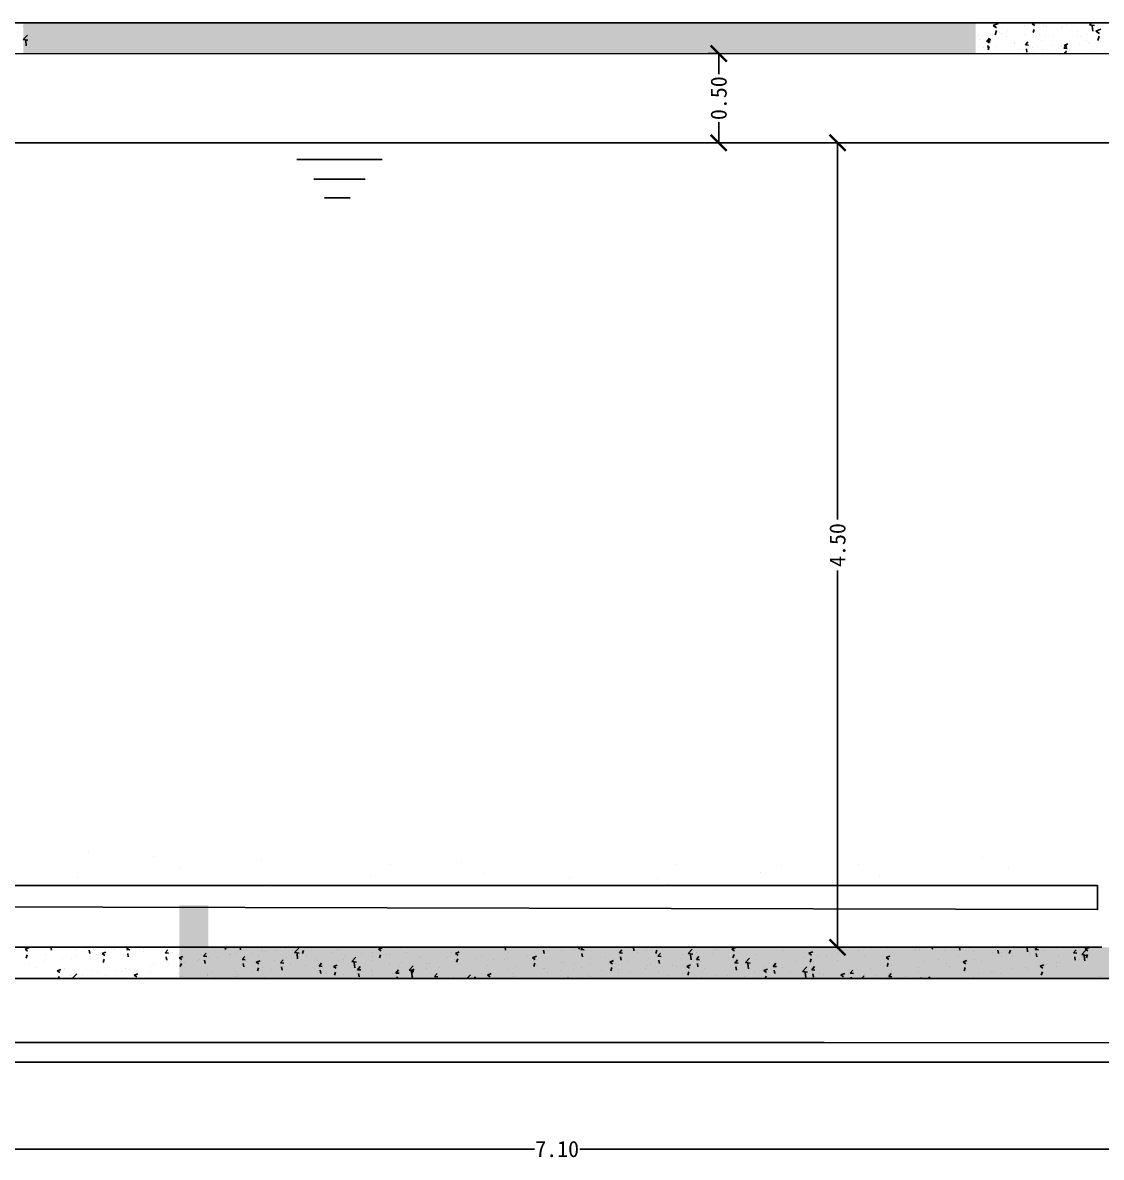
# Model space of a CAD drawing. Header units: inches. Extents: x -375394 to -242034, y -156040 to -122674.
# Drawn here: x -257397 to -251364, y -129820 to -123474 of the extents above; entities that cross this region are included whole.
import ezdxf

# ---------------------------------------------------------------- set-up
doc = ezdxf.new("R2010")
doc.units = ezdxf.units.IN
doc.header["$MEASUREMENT"] = 0
doc.linetypes.add('DASHDOT', pattern=[1, 0.5, -0.25, 0, -0.25])
doc.dimstyles.get("Standard").update_dxf_attribs({"dimtxt": 0.18, "dimasz": 0.18, "dimexe": 0.18, "dimexo": 0.0625, "dimgap": 0.09, "dimtad": 0, "dimtih": 1, "dimtoh": 1, "dimdec": 4, "dimzin": 0, "dimdsep": 46, "dimtxsty": 'Standard', "dimcen": 0.09, "dimadec": 0, "dimazin": 0, "dimtfac": 1, "dimtdec": 4, "dimtofl": 0, "dimtmove": 0, "dimatfit": 3, "dimfxl": 1, "dimtolj": 1, "dimtzin": 0, "dimarcsym": 0})

# ---------------------------------------------------------------- blocks, each defined once
blk = doc.blocks.new('_ArchTick')
at = {"color": 0, "linetype": 'ByBlock', "const_width": 0.15}
blk.add_lwpolyline([(-0.5, -0.5), (0.5, 0.5)], dxfattribs=at)
blk = doc.blocks.new('*D196')
at = {"color": 0, "lineweight": -2, "ltscale": 5}
for p, q in [((50055.7883, -10689.2553), (50055.7283, -10689.2553)), ((50055.7883, -10689.2538), (50055.7883, -10689.3698)), ((50055.7883, -10689.7558), (50055.7883, -10689.6398)), ((50055.7883, -10689.7543), (50055.7283, -10689.7543))]:
    blk.add_line(p, q, dxfattribs=at)
at = {"layer": 'DEFPOINTS', "color": 0, "ltscale": 5}
for p in [(50055.7883, -10689.2553), (50055.7883, -10689.7543), (50055.7883, -10689.7543)]:
    blk.add_point(p, dxfattribs=at)
at = {"color": 0, "lineweight": -2, "ltscale": 5, "xscale": 0.09, "yscale": 0.09, "zscale": 0.09}
for p, rotation in [((50055.7883, -10689.2553), 90), ((50055.7883, -10689.7543), 270)]:
    blk.add_blockref('_ArchTick', p, dxfattribs=dict(at, rotation=rotation))
at = {"color": 0, "ltscale": 5, "insert": (50055.7883, -10689.5048), "char_height": 0.09, "attachment_point": 5, "rotation": 90}
blk.add_mtext('\\A1;0.50', dxfattribs=at)
blk = doc.blocks.new('*D197')
at = {"color": 0, "lineweight": -2, "ltscale": 5}
for p, q in [((50056.3507, -10689.7543), (50056.5128, -10689.7543)), ((50056.4528, -10689.7528), (50056.4528, -10691.8617)), ((50056.4528, -10694.2556), (50056.4528, -10692.1467)), ((50056.3507, -10694.2541), (50056.5128, -10694.2541))]:
    blk.add_line(p, q, dxfattribs=at)
at = {"layer": 'DEFPOINTS', "color": 0, "ltscale": 5}
for p in [(50056.3507, -10689.7543), (50056.3507, -10694.2541), (50056.4528, -10694.2541)]:
    blk.add_point(p, dxfattribs=at)
at = {"color": 0, "lineweight": -2, "ltscale": 5, "xscale": 0.09, "yscale": 0.09, "zscale": 0.09}
for p, rotation in [((50056.4528, -10689.7543), 90), ((50056.4528, -10694.2541), 270)]:
    blk.add_blockref('_ArchTick', p, dxfattribs=dict(at, rotation=rotation))
at = {"color": 0, "ltscale": 5, "insert": (50056.4528, -10692.0042), "char_height": 0.09, "attachment_point": 5, "rotation": 90}
blk.add_mtext('\\A1;4.50', dxfattribs=at)
blk = doc.blocks.new('4')
at = {"ltscale": 5}
h = blk.add_hatch(dxfattribs=at)
h.set_pattern_fill('AR-CONC', color=256, scale=0.03, style=0)
h.set_pattern_definition([(50, (0, 0), (0.2151780548, -0.0188256405), [0.0225, -0.2475]), (355, (0, 0), (-0.0416254001, 0.2256576401), [0.018, -0.198]), (100.4514, (0.01793, -0.00157), (0.1735528145, 0.2068318626), [0.019122057, -0.2103426336]), (46.1842, (0, 0.06), (0.3201723146, -0.0496557043), [0.03375, -0.37125]), (96.6356, (0.02668, 0.05586), (0.2803988117, 0.2922353613), [0.0286830864, -0.3155139]), (351.1842, (0, 0.06), (0.2803985835, 0.2922355803), [0.027, -0.297]), (21, (0.03, 0.045), (0.17907211564, -0.1207856672), [0.0225, -0.2475]), (326, (0.03, 0.045), (0.0729945996, 0.2175450135), [0.018, -0.198]), (71.4514, (0.04492, 0.03493), (0.2520667886, 0.096759149), [0.019122057, -0.2103426336]), (37.5, (0, 0), (0.0036479566, 0.09986815615), [0, -0.1956, 0, -0.201, 0, -0.19875]), (7.5, (0, 0), (0.07892086123, 0.11832351356), [0, -0.1146, 0, -0.1911, 0, -0.07575]), (327.5, (-0.0669, 0), (0.16014673085, -0.00676646152), [0, -0.075, 0, -0.234, 0, -0.3105]), (317.5, (-0.0969, 0), (0.1749558508, 0.0300314947), [0, -0.0975, 0, -0.1554, 0, -0.2205])])
h.paths.add_polyline_path([(50057.2248, -10689.0826), (50051.8984, -10689.0826), (50051.8984, -10689.2543), (50057.2248, -10689.2557)])
h = blk.add_hatch(dxfattribs=at)
h.set_pattern_fill('AR-CONC', color=256, scale=0.05, style=0)
h.set_pattern_definition([(50, (1.6, 0), (0.3586300913, -0.0313760675), [0.0375, -0.4125]), (355, (1.6, 0), (-0.0693756668, 0.3760960669), [0.03, -0.33]), (100.4514, (1.6299, -0.0026), (0.2892546909, 0.344719771), [0.031870095, -0.350571056]), (46.1842, (1.6, 0.1), (0.5336205243, -0.082759507), [0.05625, -0.61875]), (96.6356, (1.6445, 0.0931), (0.467331353, 0.4870589355), [0.047805144, -0.5258565]), (351.1842, (1.6, 0.1), (0.4673309726, 0.4870593005), [0.045, -0.495]), (21, (1.65, 0.075), (0.298453526, -0.2013094453), [0.0375, -0.4125]), (326, (1.65, 0.075), (0.121657666, 0.3625750225), [0.03, -0.33]), (71.4514, (1.67488, 0.05822), (0.4201113143, 0.1612652484), [0.031870095, -0.350571056]), (37.5, (1.60001, 0), (0.00607992766, 0.1664469269), [0, -0.326, 0, -0.335, 0, -0.33125]), (7.5, (1.60001, 0), (0.1315347687, 0.19720585594), [0, -0.191, 0, -0.3185, 0, -0.12625]), (327.5, (1.48851, 0), (0.2669112181, -0.01127743587), [0, -0.125, 0, -0.39, 0, -0.5175]), (317.5, (1.4385, 0), (0.2915930847, 0.0500524912), [0, -0.1625, 0, -0.259, 0, -0.3675])])
h.paths.add_polyline_path([(50061.3404, -10694.2541), (50059.5302, -10694.2541), (50059.5302, -10690.5467), (50059.3385, -10690.5467), (50059.3385, -10694.2541), (50052.9344, -10694.2541), (50052.9344, -10694.02), (50052.7712, -10694.02), (50052.7712, -10694.4284), (50061.3404, -10694.4284)])
for p, q in [((50051.3344, -10689.0826), (50056.8344, -10689.0826)), ((50051.8984, -10689.1032), (50051.8984, -10689.1032)), ((50056.8344, -10689.0826), (50057.8344, -10689.0826)), ((50057.2832, -10689.0868), (50057.2832, -10689.0868)), ((50057.3226, -10689.0978), (50057.3506, -10689.0871)), ((50057.3226, -10689.0978), (50057.3425, -10689.1113)), ((50057.4009, -10689.1244), (50057.4009, -10689.1244)), ((50057.4968, -10689.0958), (50057.4968, -10689.0958)), ((50057.5404, -10689.0886), (50057.5561, -10689.0826)), ((50057.5404, -10689.0886), (50057.5553, -10689.0987)), ((50057.5464, -10689.1148), (50057.5464, -10689.1148)), ((50057.5465, -10689.1378), (50057.5525, -10689.1197)), ((50057.603, -10689.0988), (50057.603, -10689.0988)), ((50057.6215, -10689.1049), (50057.6215, -10689.1049)), ((50057.7071, -10689.116), (50057.7071, -10689.116)), ((50057.7103, -10689.1049), (50057.7103, -10689.1049)), ((50057.7352, -10689.0899), (50057.7352, -10689.0899)), ((50057.8344, -10689.0826), (50061.3344, -10689.0826)), ((50057.8611, -10689.0948), (50057.8611, -10689.0948)), ((50057.8623, -10689.0943), (50057.8735, -10689.0826)), ((50057.8623, -10689.0942), (50057.889, -10689.0984)), ((50057.8797, -10689.1293), (50057.8764, -10689.1008)), ((50057.8975, -10689.1299), (50057.9255, -10689.1191)), ((50057.9238, -10689.1139), (50057.9238, -10689.1139)), ((50051.8984, -10689.1765), (50051.9217, -10689.1521)), ((50051.8984, -10689.1765), (50051.925, -10689.1806)), ((50051.9157, -10689.2115), (50051.9124, -10689.183)), ((50057.2433, -10689.1547), (50057.2433, -10689.1547)), ((50057.2457, -10689.1788), (50057.2457, -10689.1788)), ((50057.2878, -10689.1873), (50057.3023, -10689.17)), ((50057.2878, -10689.1872), (50057.3057, -10689.1888)), ((50057.2883, -10689.1854), (50057.3093, -10689.1773)), ((50057.2883, -10689.1854), (50057.3032, -10689.1954)), ((50057.3337, -10689.1504), (50057.3418, -10689.1262)), ((50057.3386, -10689.1396), (50057.3386, -10689.1396)), ((50057.357, -10689.1397), (50057.357, -10689.1397)), ((50057.3676, -10689.1406), (50057.3676, -10689.1406)), ((50057.3997, -10689.1577), (50057.3997, -10689.1577)), ((50057.4987, -10689.1464), (50057.4987, -10689.1464)), ((50057.503, -10689.2061), (50057.5174, -10689.1888)), ((50057.5512, -10689.1385), (50057.5512, -10689.1385)), ((50057.5811, -10689.1496), (50057.5811, -10689.1496)), ((50057.5944, -10689.1804), (50057.5944, -10689.1804)), ((50057.6171, -10689.1614), (50057.6171, -10689.1614)), ((50057.6589, -10689.1532), (50057.6589, -10689.1532)), ((50057.7921, -10689.1314), (50057.7921, -10689.1314)), ((50057.7946, -10689.1586), (50057.7946, -10689.1586)), ((50057.819, -10689.1599), (50057.819, -10689.1599)), ((50057.8457, -10689.1833), (50057.8457, -10689.1833)), ((50057.847, -10689.1472), (50057.847, -10689.1472)), ((50057.8975, -10689.1299), (50057.9174, -10689.1433)), ((50057.9085, -10689.1824), (50057.9167, -10689.1583)), ((50057.9208, -10689.1734), (50057.9208, -10689.1734)), ((50051.918, -10689.2082), (50051.918, -10689.2082)), ((50051.9357, -10689.2221), (50051.9357, -10689.2221)), ((50057.2672, -10689.2215), (50057.2672, -10689.2215)), ((50057.297, -10689.2281), (50057.2935, -10689.2093)), ((50057.2944, -10689.2346), (50057.3005, -10689.2164)), ((50057.3427, -10689.2136), (50057.3427, -10689.2136)), ((50057.4421, -10689.1914), (50057.4421, -10689.1914)), ((50057.4429, -10689.2004), (50057.4429, -10689.2004)), ((50057.4675, -10689.2331), (50057.4675, -10689.2331)), ((50057.503, -10689.2061), (50057.5209, -10689.2076)), ((50057.5122, -10689.2469), (50057.5087, -10689.2281)), ((50057.5426, -10689.2232), (50057.5426, -10689.2232)), ((50057.5476, -10689.2383), (50057.5476, -10689.2383)), ((50057.5981, -10689.2319), (50057.5981, -10689.2319)), ((50057.6562, -10689.2083), (50057.6562, -10689.2083)), ((50057.689, -10689.2273), (50057.689, -10689.2273)), ((50057.7034, -10689.2158), (50057.7034, -10689.2158)), ((50057.7181, -10689.2249), (50057.7326, -10689.2077)), ((50057.7181, -10689.2249), (50057.7361, -10689.2265)), ((50057.7194, -10689.2094), (50057.7404, -10689.2013)), ((50057.7195, -10689.2094), (50057.7344, -10689.2194)), ((50057.7252, -10689.2541), (50057.7239, -10689.247)), ((50057.727, -10689.2541), (50057.7316, -10689.2405)), ((50057.8059, -10689.2019), (50057.8059, -10689.2019)), ((50057.8574, -10689.1947), (50057.8574, -10689.1947)), ((50057.8639, -10689.1972), (50057.8639, -10689.1972)), ((50057.8761, -10689.238), (50057.8761, -10689.238)), ((50051.3344, -10689.2541), (50058.3396, -10689.256)), ((50052.0479, -10689.2547), (50052.0479, -10689.2547)), ((50052.2925, -10689.2542), (50052.2925, -10689.2542)), ((50052.3156, -10689.2547), (50052.3156, -10689.2547)), ((50051.3344, -10689.7543), (50056.9302, -10689.7543)), ((50056.9302, -10689.7543), (50064.999, -10689.753)), ((50053.4287, -10689.8479), (50053.9055, -10689.8479)), ((50053.5241, -10689.9584), (50053.8101, -10689.9584)), ((50053.5835, -10690.0619), (50053.7265, -10690.0619)), ((50051.3344, -10694.2541), (50057.9302, -10694.2541)), ((50051.9083, -10694.265), (50051.9293, -10694.2569)), ((50051.9083, -10694.265), (50051.9232, -10694.2751)), ((50052.0558, -10694.2695), (50052.053, -10694.2541)), ((50052.0907, -10694.2554), (50052.0907, -10694.2554)), ((50052.1961, -10694.2637), (50052.1961, -10694.2637)), ((50052.2508, -10694.2621), (50052.2508, -10694.2621)), ((50052.477, -10694.2663), (50052.4872, -10694.2541)), ((50052.5738, -10694.2583), (50052.5738, -10694.2583)), ((50052.9883, -10694.2557), (50052.9883, -10694.2557)), ((50053.0287, -10694.2655), (50053.0325, -10694.2541)), ((50053.1129, -10694.2688), (50053.1112, -10694.2541)), ((50053.1484, -10694.2624), (50053.1484, -10694.2624)), ((50053.2335, -10694.2625), (50053.2335, -10694.2625)), ((50053.3648, -10694.2621), (50053.3648, -10694.2621)), ((50053.4157, -10694.2835), (50053.4391, -10694.2591)), ((50053.8849, -10694.2644), (50053.9059, -10694.2563)), ((50053.8849, -10694.2643), (50053.8998, -10694.2744)), ((50054.0059, -10694.263), (50054.0059, -10694.263)), ((50054.2318, -10694.2559), (50054.2318, -10694.2559)), ((50054.5963, -10694.2698), (50054.5935, -10694.2541)), ((50054.771, -10694.2584), (50054.771, -10694.2584)), ((50054.9843, -10694.2648), (50054.9843, -10694.2648)), ((50055.0053, -10694.2648), (50055.0089, -10694.2541)), ((50055.0175, -10694.2666), (50055.0279, -10694.2541)), ((50055.3143, -10694.2745), (50055.312, -10694.2541)), ((50055.5343, -10694.2551), (50055.5343, -10694.2551)), ((50055.6171, -10694.2892), (50055.6405, -10694.2648)), ((50055.8615, -10694.2637), (50055.8825, -10694.2556)), ((50055.8615, -10694.2637), (50055.8764, -10694.2738)), ((50055.9288, -10694.2578), (50055.9288, -10694.2578)), ((50056.6423, -10694.2624), (50056.6423, -10694.2624)), ((50056.7301, -10694.258), (50056.7301, -10694.258)), ((50056.8902, -10694.2648), (50056.8902, -10694.2648)), ((50056.9819, -10694.2642), (50056.9853, -10694.2541)), ((50057.1369, -10694.27), (50057.1339, -10694.2541)), ((50057.5085, -10694.2563), (50057.5085, -10694.2563)), ((50057.5158, -10694.2802), (50057.5127, -10694.2541)), ((50057.558, -10694.2668), (50057.5687, -10694.2541)), ((50057.6787, -10694.2598), (50057.6787, -10694.2598)), ((50057.8381, -10694.263), (50057.8591, -10694.255)), ((50057.8381, -10694.263), (50057.8531, -10694.2731)), ((50051.9143, -10694.3142), (50051.9204, -10694.2961)), ((50052.0212, -10694.2937), (50052.0212, -10694.2937)), ((50052.1205, -10694.318), (50052.1205, -10694.318)), ((50052.1677, -10694.3146), (50052.1677, -10694.3146)), ((50052.1956, -10694.3081), (50052.1956, -10694.3081)), ((50052.271, -10694.2883), (50052.2675, -10694.2695)), ((50052.3092, -10694.2932), (50052.3092, -10694.2932)), ((50052.3192, -10694.2954), (50052.3192, -10694.2954)), ((50052.3394, -10694.289), (50052.3604, -10694.281)), ((50052.3394, -10694.289), (50052.3543, -10694.2991)), ((50052.3455, -10694.3382), (50052.3516, -10694.3201)), ((50052.411, -10694.2689), (50052.411, -10694.2689)), ((50052.475, -10694.2729), (50052.475, -10694.2729)), ((50052.477, -10694.2663), (50052.4949, -10694.2679)), ((50052.4862, -10694.3072), (50052.4827, -10694.2884)), ((50052.4987, -10694.2682), (50052.4987, -10694.2682)), ((50052.5711, -10694.2757), (50052.5711, -10694.2757)), ((50052.6922, -10694.2851), (50052.7066, -10694.2679)), ((50052.6922, -10694.2851), (50052.7101, -10694.2867)), ((50052.7014, -10694.326), (50052.6979, -10694.3072)), ((50052.7312, -10694.2824), (50052.7312, -10694.2824)), ((50052.7705, -10694.3131), (50052.7915, -10694.305)), ((50052.7705, -10694.3131), (50052.7855, -10694.3231)), ((50052.873, -10694.3269), (50052.873, -10694.3269)), ((50052.8836, -10694.3226), (50052.8836, -10694.3226)), ((50052.8914, -10694.2892), (50052.8914, -10694.2892)), ((50052.9074, -10694.304), (50052.9218, -10694.2867)), ((50052.9074, -10694.3039), (50052.9253, -10694.3055)), ((50052.9165, -10694.3448), (50052.9131, -10694.326)), ((50052.9328, -10694.3099), (50052.9328, -10694.3099)), ((50052.9867, -10694.3119), (50052.9867, -10694.3119)), ((50053.0515, -10694.296), (50053.0515, -10694.296)), ((50053.0585, -10694.2925), (50053.0585, -10694.2925)), ((50053.0868, -10694.2888), (50053.0868, -10694.2888)), ((50053.1225, -10694.3228), (50053.137, -10694.3056)), ((50053.1225, -10694.3228), (50053.1405, -10694.3243)), ((50053.1761, -10694.287), (50053.1761, -10694.287)), ((50053.2017, -10694.3371), (50053.2227, -10694.329)), ((50053.2117, -10694.3027), (50053.2117, -10694.3027)), ((50053.2383, -10694.2696), (50053.2383, -10694.2696)), ((50053.2512, -10694.2771), (50053.2512, -10694.2771)), ((50053.3054, -10694.3284), (50053.3054, -10694.3284)), ((50053.3086, -10694.2692), (50053.3086, -10694.2692)), ((50053.3377, -10694.3416), (50053.3522, -10694.3244)), ((50053.3718, -10694.3095), (50053.3718, -10694.3095)), ((50053.4157, -10694.2835), (50053.4424, -10694.2876)), ((50053.4331, -10694.3185), (50053.4298, -10694.29)), ((50053.4598, -10694.2895), (50053.4659, -10694.2714)), ((50053.4687, -10694.276), (50053.4687, -10694.276)), ((50053.4803, -10694.2983), (50053.4803, -10694.2983)), ((50053.532, -10694.3163), (50053.532, -10694.3163)), ((50053.5445, -10694.3259), (50053.5445, -10694.3259)), ((50053.6289, -10694.2827), (50053.6289, -10694.2827)), ((50053.6553, -10694.2683), (50053.6553, -10694.2683)), ((50053.6921, -10694.323), (50053.6921, -10694.323)), ((50053.6961, -10694.3067), (50053.6961, -10694.3067)), ((50053.7359, -10694.3331), (50053.7593, -10694.3088)), ((50053.789, -10694.2895), (50053.789, -10694.2895)), ((50053.8519, -10694.2842), (50053.8519, -10694.2842)), ((50053.8536, -10694.3057), (50053.8536, -10694.3057)), ((50053.891, -10694.3136), (50053.897, -10694.2954)), ((50053.9287, -10694.2958), (50053.9287, -10694.2958)), ((50053.9492, -10694.2963), (50053.9492, -10694.2963)), ((50054.0423, -10694.2809), (50054.0423, -10694.2809)), ((50054.1093, -10694.303), (50054.1093, -10694.303)), ((50054.1198, -10694.3132), (50054.1198, -10694.3132)), ((50054.2695, -10694.3098), (50054.2695, -10694.3098)), ((50054.2947, -10694.2832), (50054.2947, -10694.2832)), ((50054.3096, -10694.3212), (50054.3096, -10694.3212)), ((50054.316, -10694.2884), (50054.337, -10694.2803)), ((50054.316, -10694.2884), (50054.3309, -10694.2984)), ((50054.3221, -10694.3376), (50054.3282, -10694.3194)), ((50054.4296, -10694.3166), (50054.4296, -10694.3166)), ((50054.4636, -10694.3001), (50054.4636, -10694.3001)), ((50054.531, -10694.3245), (50054.531, -10694.3245)), ((50054.5898, -10694.3233), (50054.5898, -10694.3233)), ((50054.6061, -10694.3146), (50054.6061, -10694.3146)), ((50054.6152, -10694.2809), (50054.6152, -10694.2809)), ((50054.7197, -10694.2996), (50054.7197, -10694.2996)), ((50054.7472, -10694.3124), (50054.7682, -10694.3043)), ((50054.7472, -10694.3124), (50054.7621, -10694.3225)), ((50054.8115, -10694.2886), (50054.808, -10694.2698)), ((50054.9092, -10694.2747), (50054.9092, -10694.2747)), ((50055.0175, -10694.2665), (50055.0354, -10694.2681)), ((50055.0267, -10694.3074), (50055.0232, -10694.2886)), ((50055.0729, -10694.3179), (50055.0729, -10694.3179)), ((50055.1571, -10694.312), (50055.1571, -10694.312)), ((50055.1783, -10694.3364), (50055.1993, -10694.3284)), ((50055.2287, -10694.2954), (50055.2287, -10694.2954)), ((50055.2327, -10694.2854), (50055.2471, -10694.2681)), ((50055.2327, -10694.2854), (50055.2506, -10694.2869)), ((50055.2419, -10694.3262), (50055.2384, -10694.3074)), ((50055.3321, -10694.282), (50055.3321, -10694.282)), ((50055.3827, -10694.2743), (50055.3827, -10694.2743)), ((50055.3972, -10694.3184), (50055.3972, -10694.3184)), ((50055.4364, -10694.2889), (50055.4425, -10694.2707)), ((50055.4479, -10694.3042), (50055.4623, -10694.287)), ((50055.4479, -10694.3042), (50055.4658, -10694.3058)), ((50055.4571, -10694.3451), (50055.4536, -10694.3263)), ((50055.5789, -10694.3179), (50055.5789, -10694.3179)), ((50055.5867, -10694.2934), (50055.5867, -10694.2934)), ((50055.6171, -10694.2892), (50055.6438, -10694.2933)), ((50055.6345, -10694.3242), (50055.6312, -10694.2957)), ((50055.6618, -10694.2835), (50055.6618, -10694.2835)), ((50055.663, -10694.323), (50055.6775, -10694.3058)), ((50055.663, -10694.323), (50055.681, -10694.3246)), ((50055.7539, -10694.2878), (50055.7539, -10694.2878)), ((50055.7754, -10694.2686), (50055.7754, -10694.2686)), ((50055.8405, -10694.3114), (50055.8405, -10694.3114)), ((50055.8676, -10694.3129), (50055.8737, -10694.2948)), ((50055.8782, -10694.3419), (50055.8927, -10694.3246)), ((50055.9373, -10694.3388), (50055.9607, -10694.3145)), ((50055.992, -10694.2922), (50055.992, -10694.2922)), ((50056.1478, -10694.2697), (50056.1478, -10694.2697)), ((50056.2641, -10694.3122), (50056.2641, -10694.3122)), ((50056.2926, -10694.2877), (50056.3136, -10694.2797)), ((50056.2926, -10694.2877), (50056.3076, -10694.2978)), ((50056.2987, -10694.3369), (50056.3048, -10694.3188)), ((50056.3392, -10694.3023), (50056.3392, -10694.3023)), ((50056.3933, -10694.3027), (50056.3933, -10694.3027)), ((50056.4497, -10694.3292), (50056.4497, -10694.3292)), ((50056.4528, -10694.2873), (50056.4528, -10694.2873)), ((50056.5683, -10694.2727), (50056.5683, -10694.2727)), ((50056.6056, -10694.3067), (50056.6056, -10694.3067)), ((50056.7238, -10694.3118), (50056.7448, -10694.3037)), ((50056.7238, -10694.3117), (50056.7387, -10694.3218)), ((50056.7596, -10694.2856), (50056.7596, -10694.2856)), ((50056.9111, -10694.2664), (50056.9111, -10694.2664)), ((50057.0167, -10694.321), (50057.0167, -10694.321)), ((50057.0504, -10694.2715), (50057.0504, -10694.2715)), ((50057.1303, -10694.3061), (50057.1303, -10694.3061)), ((50057.1549, -10694.3358), (50057.1759, -10694.3277)), ((50057.2105, -10694.2783), (50057.2105, -10694.2783)), ((50057.2173, -10694.3226), (50057.2173, -10694.3226)), ((50057.3198, -10694.2811), (50057.3198, -10694.2811)), ((50057.352, -10694.2888), (50057.3486, -10694.27)), ((50057.3688, -10694.3034), (50057.3688, -10694.3034)), ((50057.3707, -10694.2851), (50057.3707, -10694.2851)), ((50057.3949, -10694.2712), (50057.3949, -10694.2712)), ((50057.4131, -10694.2882), (50057.4191, -10694.2701)), ((50057.4306, -10694.3015), (50057.4306, -10694.3015)), ((50057.5247, -10694.2809), (50057.5247, -10694.2809)), ((50057.5308, -10694.2918), (50057.5308, -10694.2918)), ((50057.558, -10694.2668), (50057.5759, -10694.2684)), ((50057.5672, -10694.3077), (50057.5637, -10694.2889)), ((50057.6056, -10694.2715), (50057.6056, -10694.2715)), ((50057.691, -10694.2986), (50057.691, -10694.2986)), ((50057.7732, -10694.2856), (50057.7877, -10694.2684)), ((50057.7732, -10694.2856), (50057.7911, -10694.2872)), ((50057.7824, -10694.3265), (50057.7789, -10694.3077)), ((50057.8077, -10694.3248), (50057.8077, -10694.3248)), ((50057.8186, -10694.2949), (50057.8419, -10694.2705)), ((50057.8186, -10694.2949), (50057.8453, -10694.299)), ((50057.8359, -10694.3299), (50057.8326, -10694.3014)), ((50057.8442, -10694.3122), (50057.8503, -10694.2941)), ((50057.8511, -10694.3054), (50057.8511, -10694.3054)), ((50057.8524, -10694.3073), (50057.8524, -10694.3073)), ((50051.931, -10694.343), (50051.931, -10694.343)), ((50051.9677, -10694.3676), (50051.9677, -10694.3676)), ((50052.0136, -10694.3357), (50052.0136, -10694.3357)), ((50052.0873, -10694.3858), (50052.1083, -10694.3777)), ((50052.0873, -10694.3858), (50052.1023, -10694.3959)), ((50052.1279, -10694.3743), (50052.1279, -10694.3743)), ((50052.288, -10694.3811), (50052.288, -10694.3811)), ((50052.4197, -10694.3865), (50052.4197, -10694.3865)), ((50052.4482, -10694.3879), (50052.4482, -10694.3879)), ((50052.4714, -10694.3728), (50052.4714, -10694.3728)), ((50052.4948, -10694.3767), (50052.4948, -10694.3767)), ((50052.5337, -10694.3826), (50052.5337, -10694.3826)), ((50052.6085, -10694.3617), (50052.6085, -10694.3617)), ((50052.6254, -10694.3516), (50052.6254, -10694.3516)), ((50052.7086, -10694.3526), (50052.7086, -10694.3526)), ((50052.7766, -10694.3623), (50052.7827, -10694.3441)), ((50052.7769, -10694.3324), (50052.7769, -10694.3324)), ((50052.7979, -10694.3368), (50052.7979, -10694.3368)), ((50052.9554, -10694.3884), (50052.9554, -10694.3884)), ((50053.0831, -10694.3887), (50053.0831, -10694.3887)), ((50053.1317, -10694.3636), (50053.1283, -10694.3448)), ((50053.1304, -10694.3584), (50053.1304, -10694.3584)), ((50053.2017, -10694.3371), (50053.2166, -10694.3471)), ((50053.2077, -10694.3863), (50053.2138, -10694.3682)), ((50053.2347, -10694.3695), (50053.2347, -10694.3695)), ((50053.2859, -10694.3804), (50053.2859, -10694.3804)), ((50053.3377, -10694.3416), (50053.3556, -10694.3432)), ((50053.3469, -10694.3825), (50053.3434, -10694.3637)), ((50053.3905, -10694.347), (50053.3905, -10694.347)), ((50053.4754, -10694.3555), (50053.4754, -10694.3555)), ((50053.5505, -10694.3456), (50053.5505, -10694.3456)), ((50053.5529, -10694.3604), (50053.5673, -10694.3432)), ((50053.5529, -10694.3604), (50053.5708, -10694.362)), ((50053.5621, -10694.4013), (50053.5586, -10694.3825)), ((50053.6328, -10694.3611), (50053.6538, -10694.3531)), ((50053.6328, -10694.3611), (50053.6477, -10694.3712)), ((50053.6389, -10694.4103), (50053.645, -10694.3922)), ((50053.6641, -10694.3307), (50053.6641, -10694.3307)), ((50053.7359, -10694.3331), (50053.7626, -10694.3373)), ((50053.7533, -10694.3682), (50053.7499, -10694.3397)), ((50053.7681, -10694.3793), (50053.7825, -10694.362)), ((50053.7681, -10694.3792), (50053.786, -10694.3808)), ((50053.7698, -10694.3733), (50053.7698, -10694.3733)), ((50053.8482, -10694.384), (50053.8482, -10694.384)), ((50053.8523, -10694.3298), (50053.8523, -10694.3298)), ((50053.9448, -10694.3433), (50053.9448, -10694.3433)), ((50053.9832, -10694.3981), (50053.9977, -10694.3809)), ((50054.0023, -10694.3629), (50054.0023, -10694.3629)), ((50054.0124, -10694.3366), (50054.0124, -10694.3366)), ((50054.0561, -10694.3828), (50054.0794, -10694.3584)), ((50054.0561, -10694.3828), (50054.0827, -10694.3869)), ((50054.0639, -10694.3851), (50054.085, -10694.3771)), ((50054.064, -10694.3851), (50054.0789, -10694.3952)), ((50054.0734, -10694.4178), (50054.0701, -10694.3893)), ((50054.1528, -10694.3742), (50054.1528, -10694.3742)), ((50054.1538, -10694.3437), (50054.1538, -10694.3437)), ((50054.1726, -10694.3433), (50054.1726, -10694.3433)), ((50054.2279, -10694.3644), (50054.2279, -10694.3644)), ((50054.3327, -10694.3501), (50054.3327, -10694.3501)), ((50054.3416, -10694.3494), (50054.3416, -10694.3494)), ((50054.4929, -10694.3569), (50054.4929, -10694.3569)), ((50054.6115, -10694.3808), (50054.6115, -10694.3808)), ((50054.653, -10694.3636), (50054.653, -10694.3636)), ((50054.7499, -10694.3301), (50054.7499, -10694.3301)), ((50054.7532, -10694.3616), (50054.7593, -10694.3435)), ((50054.7673, -10694.3583), (50054.7673, -10694.3583)), ((50054.8072, -10694.3721), (50054.8072, -10694.3721)), ((50054.8132, -10694.3704), (50054.8132, -10694.3704)), ((50054.9054, -10694.3831), (50054.9054, -10694.3831)), ((50054.91, -10694.3369), (50054.91, -10694.3369)), ((50054.9214, -10694.3371), (50054.9214, -10694.3371)), ((50054.9733, -10694.3772), (50054.9733, -10694.3772)), ((50054.9821, -10694.3421), (50054.9821, -10694.3421)), ((50055.019, -10694.3681), (50055.019, -10694.3681)), ((50055.0702, -10694.3436), (50055.0702, -10694.3436)), ((50055.1334, -10694.3839), (50055.1334, -10694.3839)), ((50055.1783, -10694.3364), (50055.1932, -10694.3465)), ((50055.1844, -10694.3856), (50055.1905, -10694.3675)), ((50055.2085, -10694.3432), (50055.2085, -10694.3432)), ((50055.229, -10694.3779), (50055.229, -10694.3779)), ((50055.2303, -10694.3504), (50055.2303, -10694.3504)), ((50055.2836, -10694.3333), (50055.2836, -10694.3333)), ((50055.2936, -10694.3907), (50055.2936, -10694.3907)), ((50055.3791, -10694.3742), (50055.3791, -10694.3742)), ((50055.3905, -10694.3572), (50055.3905, -10694.3572)), ((50055.4039, -10694.3479), (50055.4039, -10694.3479)), ((50055.5306, -10694.355), (50055.5306, -10694.355)), ((50055.5506, -10694.3639), (50055.5506, -10694.3639)), ((50055.6094, -10694.3605), (50055.6304, -10694.3524)), ((50055.6094, -10694.3605), (50055.6244, -10694.3705)), ((50055.6155, -10694.4097), (50055.6216, -10694.3915)), ((50055.6722, -10694.3639), (50055.6688, -10694.3451)), ((50055.6864, -10694.3325), (50055.6864, -10694.3325)), ((50055.6965, -10694.3869), (50055.6965, -10694.3869)), ((50055.7108, -10694.3707), (50055.7108, -10694.3707)), ((50055.8684, -10694.3928), (50055.8684, -10694.3928)), ((50055.8709, -10694.3775), (50055.8709, -10694.3775)), ((50055.8782, -10694.3418), (50055.8961, -10694.3434)), ((50055.8874, -10694.3827), (50055.8839, -10694.3639)), ((50055.8859, -10694.362), (50055.8859, -10694.362)), ((50055.9373, -10694.3388), (50055.964, -10694.343)), ((50055.9547, -10694.3739), (50055.9514, -10694.3454)), ((50055.961, -10694.3521), (50055.961, -10694.3521)), ((50055.9884, -10694.392), (50055.9884, -10694.392)), ((50056.0311, -10694.3842), (50056.0311, -10694.3842)), ((50056.0406, -10694.3845), (50056.0616, -10694.3764)), ((50056.0406, -10694.3845), (50056.0555, -10694.3945)), ((50056.0434, -10694.3628), (50056.0434, -10694.3628)), ((50056.0746, -10694.3371), (50056.0746, -10694.3371)), ((50056.0934, -10694.3607), (50056.1079, -10694.3435)), ((50056.0934, -10694.3607), (50056.1113, -10694.3622)), ((50056.1026, -10694.4015), (50056.0991, -10694.3827)), ((50056.1442, -10694.3695), (50056.1442, -10694.3695)), ((50056.1912, -10694.391), (50056.1912, -10694.391)), ((50056.2183, -10694.3327), (50056.2183, -10694.3327)), ((50056.2575, -10694.3885), (50056.2809, -10694.3641)), ((50056.2575, -10694.3885), (50056.2842, -10694.3926)), ((50056.2982, -10694.3484), (50056.2982, -10694.3484)), ((50056.3086, -10694.3795), (50056.323, -10694.3623)), ((50056.3086, -10694.3795), (50056.3265, -10694.3811)), ((50056.5238, -10694.3983), (50056.5382, -10694.3811)), ((50056.5634, -10694.3807), (50056.5634, -10694.3807)), ((50056.6385, -10694.3708), (50056.6385, -10694.3708)), ((50056.7299, -10694.361), (50056.7359, -10694.3428)), ((50056.7521, -10694.3559), (50056.7521, -10694.3559)), ((50056.7559, -10694.3855), (50056.7559, -10694.3855)), ((50056.9058, -10694.3916), (50056.9058, -10694.3916)), ((50056.9075, -10694.3663), (50056.9075, -10694.3663)), ((50056.9416, -10694.3309), (50056.9416, -10694.3309)), ((50057.0633, -10694.3438), (50057.0633, -10694.3438)), ((50057.0807, -10694.3616), (50057.0807, -10694.3616)), ((50057.1549, -10694.3358), (50057.1698, -10694.3458)), ((50057.161, -10694.385), (50057.1671, -10694.3669)), ((50057.2557, -10694.3316), (50057.2557, -10694.3316)), ((50057.3159, -10694.3896), (50057.3159, -10694.3896)), ((50057.4296, -10694.3746), (50057.4296, -10694.3746)), ((50057.5025, -10694.3674), (50057.5025, -10694.3674)), ((50057.521, -10694.3808), (50057.521, -10694.3808)), ((50057.586, -10694.3598), (50057.6071, -10694.3517)), ((50057.5861, -10694.3598), (50057.601, -10694.3699)), ((50057.5921, -10694.409), (50057.5982, -10694.3909)), ((50057.619, -10694.3497), (50057.619, -10694.3497)), ((50057.675, -10694.3597), (50057.675, -10694.3597)), ((50057.6775, -10694.3374), (50057.6775, -10694.3374)), ((50057.6941, -10694.3398), (50057.6941, -10694.3398)), ((50057.8266, -10694.3405), (50057.8266, -10694.3405)), ((50051.1712, -10694.4284), (50059.8544, -10694.4284)), ((50052.0956, -10694.4284), (50052.0995, -10694.4169)), ((50052.1167, -10694.4265), (50052.1167, -10694.4265)), ((50052.164, -10694.4145), (50052.164, -10694.4145)), ((50052.1748, -10694.4267), (50052.1982, -10694.4024)), ((50052.1748, -10694.4267), (50052.1855, -10694.4284)), ((50052.2303, -10694.4115), (50052.2303, -10694.4115)), ((50052.3156, -10694.3953), (50052.3156, -10694.3953)), ((50052.3587, -10694.4127), (50052.3587, -10694.4127)), ((50052.5185, -10694.4098), (50052.5395, -10694.4018)), ((50052.5185, -10694.4098), (50052.5334, -10694.4199)), ((50052.6083, -10694.3946), (50052.6083, -10694.3946)), ((50052.7685, -10694.4014), (50052.7685, -10694.4014)), ((50052.7805, -10694.4185), (50052.7805, -10694.4185)), ((50052.9286, -10694.4082), (50052.9286, -10694.4082)), ((50052.9291, -10694.4098), (50052.9291, -10694.4098)), ((50052.9638, -10694.4284), (50052.9706, -10694.4258)), ((50053.0887, -10694.4149), (50053.0887, -10694.4149)), ((50053.0972, -10694.4053), (50053.0972, -10694.4053)), ((50053.1723, -10694.3954), (50053.1723, -10694.3954)), ((50053.2489, -10694.4217), (50053.2489, -10694.4217)), ((50053.5409, -10694.4257), (50053.5409, -10694.4257)), ((50053.5949, -10694.4033), (50053.5949, -10694.4033)), ((50053.6924, -10694.4065), (50053.6924, -10694.4065)), ((50053.7773, -10694.4201), (50053.7738, -10694.4013)), ((50053.7746, -10694.424), (50053.7746, -10694.424)), ((50053.8498, -10694.4142), (50053.8498, -10694.4142)), ((50053.9634, -10694.3992), (50053.9634, -10694.3992)), ((50053.9832, -10694.3981), (50054.0012, -10694.3996)), ((50053.9905, -10694.4284), (50053.989, -10694.4201)), ((50054.072, -10694.4284), (50054.0761, -10694.4162)), ((50054.1984, -10694.4169), (50054.2129, -10694.3997)), ((50054.1984, -10694.4169), (50054.2164, -10694.4185)), ((50054.306, -10694.4211), (50054.306, -10694.4211)), ((50054.3801, -10694.4284), (50054.3996, -10694.4081)), ((50054.4198, -10694.4284), (50054.4281, -10694.4185)), ((50054.46, -10694.4), (50054.46, -10694.4)), ((50054.4951, -10694.4092), (50054.5161, -10694.4011)), ((50054.4951, -10694.4092), (50054.51, -10694.4192)), ((50054.6322, -10694.4021), (50054.6322, -10694.4021)), ((50054.6408, -10694.4179), (50054.6408, -10694.4179)), ((50054.8303, -10694.393), (50054.8303, -10694.393)), ((50054.9387, -10694.4284), (50054.9472, -10694.4251)), ((50055.054, -10694.4079), (50055.054, -10694.4079)), ((50055.0692, -10694.4178), (50055.0692, -10694.4178)), ((50055.2251, -10694.3953), (50055.2251, -10694.3953)), ((50055.4537, -10694.3975), (50055.4537, -10694.3975)), ((50055.5077, -10694.4117), (50055.5077, -10694.4117)), ((50055.5828, -10694.4019), (50055.5828, -10694.4019)), ((50055.6139, -10694.4042), (50055.6139, -10694.4042)), ((50055.6935, -10694.4228), (50055.6935, -10694.4228)), ((50055.774, -10694.411), (50055.774, -10694.411)), ((50055.8368, -10694.4112), (50055.8368, -10694.4112)), ((50055.9342, -10694.4178), (50055.9342, -10694.4178)), ((50056.0484, -10694.4284), (50056.0527, -10694.4156)), ((50056.0943, -10694.4245), (50056.0943, -10694.4245)), ((50056.2603, -10694.4206), (50056.2603, -10694.4206)), ((50056.2749, -10694.4235), (50056.2715, -10694.395)), ((50056.3178, -10694.4204), (50056.3143, -10694.4016)), ((50056.3514, -10694.3978), (50056.3514, -10694.3978)), ((50056.3739, -10694.4056), (50056.3739, -10694.4056)), ((50056.4717, -10694.4085), (50056.4927, -10694.4004)), ((50056.4717, -10694.4085), (50056.4866, -10694.4186)), ((50056.5115, -10694.4045), (50056.5115, -10694.4045)), ((50056.5238, -10694.3983), (50056.5417, -10694.3999)), ((50056.531, -10694.4284), (50056.5295, -10694.4204)), ((50056.587, -10694.4284), (50056.601, -10694.4138)), ((50056.6019, -10694.4066), (50056.6019, -10694.4066)), ((50056.6717, -10694.4113), (50056.6717, -10694.4113)), ((50056.7308, -10694.4217), (50056.7308, -10694.4217)), ((50056.7389, -10694.4172), (50056.7534, -10694.3999)), ((50056.7389, -10694.4172), (50056.7569, -10694.4187)), ((50056.8318, -10694.4181), (50056.8318, -10694.4181)), ((50056.9136, -10694.4284), (50056.9238, -10694.4245)), ((50056.9605, -10694.4284), (50056.9686, -10694.4188)), ((50056.992, -10694.4248), (50056.992, -10694.4248)), ((50057.0514, -10694.4244), (50057.0514, -10694.4244)), ((50057.1526, -10694.4275), (50057.1526, -10694.4275)), ((50057.2137, -10694.4225), (50057.2137, -10694.4225)), ((50057.2408, -10694.3994), (50057.2408, -10694.3994)), ((50057.3276, -10694.3974), (50057.3276, -10694.3974)), ((50057.3652, -10694.4033), (50057.3652, -10694.4033)), ((50057.9183, -10694.4182), (50057.9183, -10694.4182)), ((50056.3782, -10694.7857), (50048.3695, -10694.7857)), ((50056.3782, -10694.7857), (50061.7541, -10694.796)), ((50048.3695, -10694.8969), (50061.8682, -10694.8969)), ((50051.3329, -10695.3829), (50054.757, -10695.3829)), ((50058.4361, -10695.3829), (50055.012, -10695.3829))]:
    blk.add_line(p, q, dxfattribs=at)
at = {"ltscale": 5, "const_width": 0.0000163}
for points in [[(50052.0614, -10693.7176), (50052.1437, -10693.9087), (50052.1827, -10693.9087), (50052.2653, -10693.7151)], [(50052.6136, -10693.7176), (50052.6959, -10693.9087), (50052.7349, -10693.9087), (50052.8175, -10693.7151)], [(50053.2072, -10693.7176), (50053.2895, -10693.9087), (50053.3286, -10693.9087), (50053.4111, -10693.7151)], [(50053.7802, -10693.7176), (50053.8624, -10693.9087), (50053.9015, -10693.9087), (50053.984, -10693.7151)], [(50054.3255, -10693.7176), (50054.4077, -10693.9087), (50054.4468, -10693.9087), (50054.5293, -10693.7151)], [(50054.8915, -10693.7176), (50054.9738, -10693.9087), (50055.0128, -10693.9087), (50055.0953, -10693.7151)], [(50055.3816, -10693.7176), (50055.4638, -10693.9087), (50055.5029, -10693.9087), (50055.5854, -10693.7151)], [(50055.9683, -10693.7176), (50056.0506, -10693.9087), (50056.0896, -10693.9087), (50056.1721, -10693.7151)], [(50056.541, -10693.7176), (50056.6233, -10693.9087), (50056.6623, -10693.9087), (50056.7449, -10693.7151)], [(50057.2479, -10693.7176), (50057.3302, -10693.9087), (50057.3692, -10693.9087), (50057.4518, -10693.7151)]]:
    blk.add_lwpolyline(points, dxfattribs=at)
at = {"ltscale": 5}
blk.add_lwpolyline([(50048.3695, -10694.02), (50057.9069, -10694.043), (50057.9069, -10693.9087), (50048.3695, -10693.9087)], close=True, dxfattribs=at)
at = {"ltscale": 5, "insert": (50054.8845, -10695.3829), "char_height": 0.09, "attachment_point": 5}
blk.add_mtext('\\A1;7.10', dxfattribs=at)
at = {"ltscale": 5}
for base, p1, p2, picture, middle in [((50055.7883, -10689.7543), (50055.7883, -10689.2553), (50055.7883, -10689.7543), '*D196', (50055.7883, -10689.5048)), ((50056.4528, -10694.2541), (50056.3507, -10689.7543), (50056.3507, -10694.2541), '*D197', (50056.4528, -10692.0042))]:
    dim = blk.add_linear_dim(base=base, p1=p1, p2=p2, angle=90, dimstyle='Standard', override={"dimscale": 0.03, "dimtxt": 3, "dimasz": 3, "dimexe": 2, "dimexo": 0, "dimgap": 0.5, "dimtih": 0, "dimdec": 2, "dimblk": 'ArchTick', "dimcen": 1, "dimdle": 0.05, "dimtdec": 2, "dimldrblk": 'ArchTick'}, dxfattribs=at)
    dim.commit()
    dim.dimension.update_dxf_attribs({"geometry": picture, "text_midpoint": middle})

msp = doc.modelspace()

# ---------------------------------------------------------------- block references
at = {"linetype": 'DASHDOT', "xscale": 1000, "yscale": 1000, "zscale": 1000}
msp.add_blockref('4', (-50309291.9, 10565608.7), dxfattribs=at)

doc.saveas('drawing.dxf')
